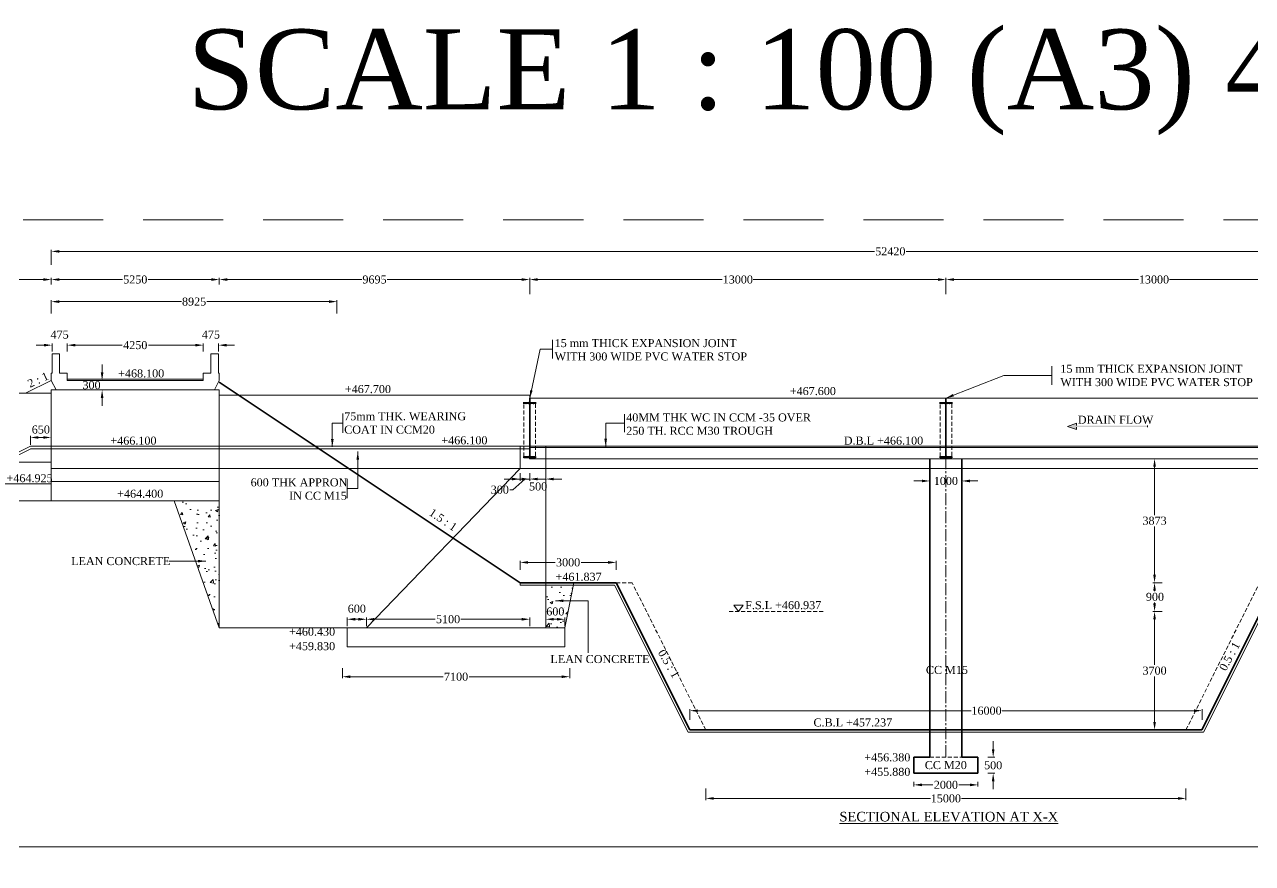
# Model space of a CAD drawing. Header units: metres. Extents: x -2039 to 105989, y -7158 to 44744.
# Drawn here: x 17188 to 55542, y 18524 to 44744 of the extents above; entities that cross this region are included whole.
import ezdxf

# ---------------------------------------------------------------- set-up
doc = ezdxf.new("R2010")
doc.units = ezdxf.units.M
doc.header["$LTSCALE"] = 10000
doc.header["$MEASUREMENT"] = 0
doc.header["$PDMODE"] = 34
for name, pattern in [('ACAD_ISO03W100', [30, 12, -18]), ('CENTER2', [1.125, 0.75, -0.125, 0.125, -0.125]), ('DASHED2', [0.375, 0.25, -0.125])]:
    doc.linetypes.add(name, pattern=pattern)
doc.layers.get('0').update_dxf_attribs({"lineweight": 15})
for name, color, linetype, lineweight in [('5', 7, 'DASHED2', 15), ('CON HATCH', 8, 'Continuous', 13), ('DIM', 255, 'Continuous', 18), ('LINE THICK', 7, 'Continuous', 35), ('ref', 7, 'DASHED2', 15), ('SLOPE', 8, 'Continuous', 5), ('THICK LINE', 255, 'Continuous', 35)]:
    doc.layers.add(name, color=color, linetype=linetype, lineweight=lineweight)
doc.styles.add('dim', font='times.ttf')
doc.styles.add('Rs', font='romans.shx')
doc.styles.get("Standard").update_dxf_attribs({"font": 'times.ttf', "height": 250})
doc.styles.add('TIMES', font='times.ttf', dxfattribs={"height": 250})
doc.dimstyles.new('RS-1', dxfattribs={"dimtxt": 2, "dimasz": 2, "dimexe": 1, "dimexo": 1, "dimgap": 1, "dimtad": 1, "dimdec": 0, "dimzin": 0, "dimdsep": 46, "dimtxsty": 'Rs', "dimcen": 0.5, "dimclrd": 256, "dimclre": 256, "dimclrt": 7, "dimadec": 0, "dimazin": 0, "dimtfac": 1, "dimtdec": 0, "dimtofl": 0, "dimtmove": 2, "dimatfit": 3, "dimfxl": 1, "dimtolj": 1, "dimtzin": 0, "dimlwd": 9, "dimlwe": 9, "dimarcsym": 0})
doc.dimstyles.new('SCALE', dxfattribs={"dimtxt": 250, "dimasz": 250, "dimexe": 50, "dimexo": 50, "dimgap": 50, "dimtad": 0, "dimtih": 1, "dimtoh": 1, "dimdec": 0, "dimzin": 0, "dimdsep": 46, "dimtxsty": 'dim', "dimcen": 0.09, "dimaunit": 1, "dimadec": 5, "dimazin": 0, "dimtfac": 1, "dimtdec": 0, "dimtofl": 0, "dimtmove": 0, "dimatfit": 3, "dimfxl": 1, "dimtolj": 1, "dimtzin": 0, "dimlwd": 13, "dimlwe": 9, "dimarcsym": 0})

# ---------------------------------------------------------------- blocks, each defined once
blk = doc.blocks.new('*D44')
at = {"color": 0, "lineweight": 9, "transparency": 16777216}
for p, q in [((44967, 21080), (44967, 20930)), ((46967, 21080), (46967, 20930))]:
    blk.add_line(p, q, dxfattribs=at)
at = {"color": 0, "lineweight": 13, "transparency": 16777216}
for p, q in [((45217, 20980), (45558, 20980)), ((46717, 20980), (46375, 20980))]:
    blk.add_line(p, q, dxfattribs=at)
at = {"color": 0, "transparency": 16777216}
for points in [[(45217, 21022), (45217, 20938), (44967, 20980)], [(46717, 21022), (46717, 20938), (46967, 20980)]]:
    blk.add_solid(points, dxfattribs=at)
at = {"layer": 'Defpoints', "color": 0, "transparency": 16777216}
for p in [(44967, 21130), (46967, 21130), (46967, 20980)]:
    blk.add_point(p, dxfattribs=at)
at = {"color": 0, "transparency": 16777216, "insert": (45967, 20980), "char_height": 250, "attachment_point": 5, "style": 'dim'}
blk.add_mtext('\\A1;2000', dxfattribs=at)
blk = doc.blocks.new('*D45')
at = {"color": 0, "lineweight": 13, "transparency": 16777216}
for p, q in [((45217, 30478), (44967, 30478)), ((46717, 30478), (46967, 30478))]:
    blk.add_line(p, q, dxfattribs=at)
at = {"color": 0, "lineweight": 9, "transparency": 16777216}
for p, q in [((45467, 30340), (45467, 30528)), ((46467, 30340), (46467, 30528))]:
    blk.add_line(p, q, dxfattribs=at)
at = {"color": 0, "transparency": 16777216}
for points in [[(45217, 30520), (45217, 30437), (45467, 30478)], [(46717, 30520), (46717, 30437), (46467, 30478)]]:
    blk.add_solid(points, dxfattribs=at)
at = {"layer": 'Defpoints', "color": 0, "transparency": 16777216}
for p in [(46467, 30478), (45467, 30290), (46467, 30290)]:
    blk.add_point(p, dxfattribs=at)
at = {"color": 0, "transparency": 16777216, "insert": (45967, 30478), "char_height": 250, "attachment_point": 5, "style": 'dim'}
blk.add_mtext('\\A1;1000', dxfattribs=at)
blk = doc.blocks.new('*D46')
at = {"color": 0, "lineweight": 13, "transparency": 16777216}
for p, q in [((47444, 22093), (47444, 22343)), ((47444, 21093), (47444, 20843))]:
    blk.add_line(p, q, dxfattribs=at)
at = {"color": 0, "lineweight": 9, "transparency": 16777216}
for p, q in [((47280, 21843), (47494, 21843)), ((47280, 21343), (47494, 21343))]:
    blk.add_line(p, q, dxfattribs=at)
at = {"color": 0, "transparency": 16777216}
for points in [[(47403, 22093), (47486, 22093), (47444, 21843)], [(47403, 21093), (47486, 21093), (47444, 21343)]]:
    blk.add_solid(points, dxfattribs=at)
at = {"layer": 'Defpoints', "color": 0, "transparency": 16777216}
for p in [(47230, 21843), (47230, 21343), (47444, 21343)]:
    blk.add_point(p, dxfattribs=at)
at = {"color": 0, "transparency": 16777216, "insert": (47444, 21593), "char_height": 250, "attachment_point": 5, "style": 'dim'}
blk.add_mtext('\\A1;500', dxfattribs=at)
blk = doc.blocks.new('*D47')
at = {"color": 0, "lineweight": 9, "transparency": 16777216}
for p, q in [((37967, 23016), (37967, 23349)), ((53967, 23016), (53967, 23349))]:
    blk.add_line(p, q, dxfattribs=at)
at = {"color": 0, "lineweight": 13, "transparency": 16777216}
for p, q in [((38217, 23299), (46754, 23299)), ((53717, 23299), (47721, 23299))]:
    blk.add_line(p, q, dxfattribs=at)
at = {"color": 0, "transparency": 16777216}
for points in [[(38217, 23341), (38217, 23257), (37967, 23299)], [(53717, 23341), (53717, 23257), (53967, 23299)]]:
    blk.add_solid(points, dxfattribs=at)
at = {"layer": 'Defpoints', "color": 0, "transparency": 16777216}
for p in [(53967, 23299), (37967, 22966), (53967, 22966)]:
    blk.add_point(p, dxfattribs=at)
at = {"color": 0, "transparency": 16777216, "insert": (47237, 23299), "char_height": 250, "attachment_point": 5, "style": 'dim'}
blk.add_mtext('\\A1;16000', dxfattribs=at)
blk = doc.blocks.new('*D48')
at = {"color": 0, "lineweight": 9, "transparency": 16777216}
for p, q in [((52727, 26400), (52435, 26400)), ((52727, 22700), (52435, 22700))]:
    blk.add_line(p, q, dxfattribs=at)
at = {"color": 0, "lineweight": 13, "transparency": 16777216}
for p, q in [((52485, 26150), (52485, 24727)), ((52485, 22950), (52485, 24372))]:
    blk.add_line(p, q, dxfattribs=at)
at = {"color": 0, "transparency": 16777216}
for points in [[(52444, 26150), (52527, 26150), (52485, 26400)], [(52444, 22950), (52527, 22950), (52485, 22700)]]:
    blk.add_solid(points, dxfattribs=at)
at = {"layer": 'Defpoints', "color": 0, "transparency": 16777216}
for p in [(52485, 26400), (52777, 26400), (52777, 22700)]:
    blk.add_point(p, dxfattribs=at)
at = {"color": 0, "transparency": 16777216, "insert": (52485, 24550), "char_height": 250, "attachment_point": 5, "style": 'dim'}
blk.add_mtext('\\A1;3700', dxfattribs=at)
blk = doc.blocks.new('*D49')
at = {"color": 0, "lineweight": 9, "transparency": 16777216}
for p, q in [((52727, 27300), (52435, 27300)), ((52727, 26400), (52435, 26400))]:
    blk.add_line(p, q, dxfattribs=at)
at = {"color": 0, "lineweight": 13, "transparency": 16777216}
for p, q in [((52485, 27050), (52485, 27034)), ((52485, 26650), (52485, 26679))]:
    blk.add_line(p, q, dxfattribs=at)
at = {"color": 0, "transparency": 16777216}
for points in [[(52444, 27050), (52527, 27050), (52485, 27300)], [(52444, 26650), (52527, 26650), (52485, 26400)]]:
    blk.add_solid(points, dxfattribs=at)
at = {"layer": 'Defpoints', "color": 0, "transparency": 16777216}
for p in [(52485, 27300), (52777, 27300), (52777, 26400)]:
    blk.add_point(p, dxfattribs=at)
at = {"color": 0, "transparency": 16777216, "insert": (52497, 26856), "char_height": 250, "attachment_point": 5, "style": 'dim'}
blk.add_mtext('\\A1;900', dxfattribs=at)
blk = doc.blocks.new('*D50')
at = {"color": 0, "lineweight": 9, "transparency": 16777216}
for p, q in [((32667, 27697), (32667, 27983)), ((35667, 27697), (35667, 27983))]:
    blk.add_line(p, q, dxfattribs=at)
at = {"color": 0, "lineweight": 13, "transparency": 16777216}
for p, q in [((32917, 27933), (33762, 27933)), ((35417, 27933), (34572, 27933))]:
    blk.add_line(p, q, dxfattribs=at)
at = {"color": 0, "transparency": 16777216}
for points in [[(32917, 27975), (32917, 27892), (32667, 27933)], [(35417, 27975), (35417, 27892), (35667, 27933)]]:
    blk.add_solid(points, dxfattribs=at)
at = {"layer": 'Defpoints', "color": 0, "transparency": 16777216}
for p in [(32667, 27647), (35667, 27933), (35667, 27647)]:
    blk.add_point(p, dxfattribs=at)
at = {"color": 0, "transparency": 16777216, "insert": (34167, 27933), "char_height": 250, "attachment_point": 5, "style": 'dim'}
blk.add_mtext('\\A1;3000', dxfattribs=at)
blk = doc.blocks.new('*D52')
at = {"color": 0, "lineweight": 9, "transparency": 16777216}
for p, q in [((52727, 31173), (52435, 31173)), ((52727, 27300), (52435, 27300))]:
    blk.add_line(p, q, dxfattribs=at)
at = {"color": 0, "lineweight": 13, "transparency": 16777216}
for p, q in [((52485, 30923), (52485, 29414)), ((52485, 27550), (52485, 29059))]:
    blk.add_line(p, q, dxfattribs=at)
at = {"color": 0, "transparency": 16777216}
for points in [[(52444, 30923), (52527, 30923), (52485, 31173)], [(52444, 27550), (52527, 27550), (52485, 27300)]]:
    blk.add_solid(points, dxfattribs=at)
at = {"layer": 'Defpoints', "color": 0, "transparency": 16777216}
for p in [(52485, 31173), (52777, 31173), (52777, 27300)]:
    blk.add_point(p, dxfattribs=at)
at = {"color": 0, "transparency": 16777216, "insert": (52485, 29236), "char_height": 250, "attachment_point": 5, "style": 'dim'}
blk.add_mtext('\\A1;3873', dxfattribs=at)
blk = doc.blocks.new('PVC WATER STOP')
at = {"layer": 'CON HATCH', "ltscale": 10000}
h = blk.add_hatch(dxfattribs=at)
h.set_pattern_fill('ANSI31', color=256, scale=10, style=0)
h.set_pattern_definition([(45, (-56678.805, -80567.5), (-0.883883476, 0.883883476), [])])
h.paths.add_polyline_path([(25, -6), (107, -6, 0.606977), (130, -6), (181, -6), (181, 6), (130, 6, 0.606977), (107, 6), (25, 6, 0.790569), (-25, 6), (-107, 6, 0.606977), (-130, 6), (-181, 6), (-181, -6), (-130, -6, 0.606977), (-107, -6), (-25, -6, 0.790569)])
h.paths.add_polyline_path([(-11, 0, -1), (11, 0, -1)], flags=16)
at = {"layer": 'THICK LINE', "ltscale": 10000}
for p, q in [((-181, -25), (-181, 25)), ((-181, 6), (-130, 6)), ((-107, 6), (-25, 6)), ((25, 6), (107, 6)), ((130, 6), (181, 6)), ((181, -25), (181, 25)), ((-181, -6), (-130, -6)), ((-107, -6), (-25, -6)), ((25, -6), (107, -6)), ((130, -6), (181, -6))]:
    blk.add_line(p, q, dxfattribs=at)
blk.add_circle((0, 0), 11, dxfattribs=at)
for centre, radius, start, end in [((-118, 0), 13, 27.4864, 152.5136), ((0, 0), 26, 13.3424, 166.6576), ((118, 0), 13, 27.4864, 152.5136), ((-118, 0), 13, 207.4864, 332.5136), ((0, 0), 26, 193.3424, 346.6576), ((118, 0), 13, 207.4864, 332.5136)]:
    blk.add_arc(centre, radius, start, end, dxfattribs=at)
blk = doc.blocks.new('*D53')
at = {"color": 0, "lineweight": 9, "transparency": 16777216}
for p, q in [((45967, 36313), (45967, 36824)), ((58967, 36313), (58967, 36824))]:
    blk.add_line(p, q, dxfattribs=at)
at = {"color": 0, "lineweight": 13, "transparency": 16777216}
for p, q in [((46217, 36774), (51984, 36774)), ((58717, 36774), (52950, 36774))]:
    blk.add_line(p, q, dxfattribs=at)
at = {"color": 0, "transparency": 16777216}
for points in [[(46217, 36815), (46217, 36732), (45967, 36774)], [(58717, 36815), (58717, 36732), (58967, 36774)]]:
    blk.add_solid(points, dxfattribs=at)
at = {"layer": 'Defpoints', "color": 0, "transparency": 16777216}
for p in [(58967, 36774), (45967, 36263), (58967, 36263)]:
    blk.add_point(p, dxfattribs=at)
at = {"color": 0, "transparency": 16777216, "insert": (52467, 36774), "char_height": 250, "attachment_point": 5, "style": 'dim'}
blk.add_mtext('\\A1;13000', dxfattribs=at)
blk = doc.blocks.new('*D54')
at = {"color": 0, "lineweight": 9, "transparency": 16777216}
for p, q in [((32967, 36313), (32967, 36824)), ((45967, 36313), (45967, 36824))]:
    blk.add_line(p, q, dxfattribs=at)
at = {"color": 0, "lineweight": 13, "transparency": 16777216}
for p, q in [((33217, 36774), (38984, 36774)), ((45717, 36774), (39950, 36774))]:
    blk.add_line(p, q, dxfattribs=at)
at = {"color": 0, "transparency": 16777216}
for points in [[(33217, 36815), (33217, 36732), (32967, 36774)], [(45717, 36815), (45717, 36732), (45967, 36774)]]:
    blk.add_solid(points, dxfattribs=at)
at = {"layer": 'Defpoints', "color": 0, "transparency": 16777216}
for p in [(45967, 36774), (32967, 36263), (45967, 36263)]:
    blk.add_point(p, dxfattribs=at)
at = {"color": 0, "transparency": 16777216, "insert": (39467, 36774), "char_height": 250, "attachment_point": 5, "style": 'dim'}
blk.add_mtext('\\A1;13000', dxfattribs=at)
blk = doc.blocks.new('*D75')
at = {"color": 0, "lineweight": 9, "transparency": 16777216}
for p, q in [((33467, 25943), (33467, 26207)), ((34067, 25943), (34067, 26207))]:
    blk.add_line(p, q, dxfattribs=at)
at = {"color": 0, "lineweight": 13, "transparency": 16777216}
blk.add_line((33817, 26157), (33717, 26157), dxfattribs=at)
at = {"color": 0, "transparency": 16777216}
for points in [[(33717, 26198), (33717, 26115), (33467, 26157)], [(33817, 26198), (33817, 26115), (34067, 26157)]]:
    blk.add_solid(points, dxfattribs=at)
at = {"layer": 'Defpoints', "color": 0, "transparency": 16777216}
for p in [(33467, 26157), (33467, 25893), (34067, 25893)]:
    blk.add_point(p, dxfattribs=at)
at = {"color": 0, "transparency": 16777216, "insert": (33768, 26399), "char_height": 250, "attachment_point": 5, "style": 'dim'}
blk.add_mtext('\\A1;600', dxfattribs=at)
blk = doc.blocks.new('*D76')
at = {"color": 0, "lineweight": 9, "transparency": 16777216}
for p, q in [((27267, 25943), (27267, 26207)), ((27867, 25943), (27867, 26207))]:
    blk.add_line(p, q, dxfattribs=at)
at = {"color": 0, "lineweight": 13, "transparency": 16777216}
blk.add_line((27617, 26157), (27517, 26157), dxfattribs=at)
at = {"color": 0, "transparency": 16777216}
for points in [[(27517, 26198), (27517, 26115), (27267, 26157)], [(27617, 26198), (27617, 26115), (27867, 26157)]]:
    blk.add_solid(points, dxfattribs=at)
at = {"layer": 'Defpoints', "color": 0, "transparency": 16777216}
for p in [(27267, 26157), (27267, 25893), (27867, 25893)]:
    blk.add_point(p, dxfattribs=at)
at = {"color": 0, "transparency": 16777216, "insert": (27567, 26486), "char_height": 250, "attachment_point": 5, "style": 'dim'}
blk.add_mtext('\\A1;600', dxfattribs=at)
blk = doc.blocks.new('*D77')
at = {"color": 0, "lineweight": 9, "transparency": 16777216}
for p, q in [((27867, 25943), (27867, 26207)), ((32967, 25943), (32967, 26207))]:
    blk.add_line(p, q, dxfattribs=at)
at = {"color": 0, "lineweight": 13, "transparency": 16777216}
for p, q in [((28117, 26157), (30013, 26157)), ((32717, 26157), (30821, 26157))]:
    blk.add_line(p, q, dxfattribs=at)
at = {"color": 0, "transparency": 16777216}
for points in [[(28117, 26198), (28117, 26115), (27867, 26157)], [(32717, 26198), (32717, 26115), (32967, 26157)]]:
    blk.add_solid(points, dxfattribs=at)
at = {"layer": 'Defpoints', "color": 0, "transparency": 16777216}
for p in [(27867, 26157), (27867, 25893), (32967, 25893)]:
    blk.add_point(p, dxfattribs=at)
at = {"color": 0, "transparency": 16777216, "insert": (30417, 26157), "char_height": 250, "attachment_point": 5, "style": 'dim'}
blk.add_mtext('\\A1;5100', dxfattribs=at)
blk = doc.blocks.new('*D80')
at = {"color": 0, "lineweight": 9, "transparency": 16777216}
for p, q in [((32967, 30718), (32967, 30488)), ((33467, 30718), (33467, 30488))]:
    blk.add_line(p, q, dxfattribs=at)
at = {"color": 0, "lineweight": 13, "transparency": 16777216}
for p, q in [((32717, 30538), (32467, 30538)), ((33717, 30538), (33967, 30538))]:
    blk.add_line(p, q, dxfattribs=at)
at = {"color": 0, "transparency": 16777216}
for points in [[(32717, 30580), (32717, 30497), (32967, 30538)], [(33717, 30580), (33717, 30497), (33467, 30538)]]:
    blk.add_solid(points, dxfattribs=at)
at = {"layer": 'Defpoints', "color": 0, "transparency": 16777216}
for p in [(32967, 30768), (33467, 30768), (32967, 30538)]:
    blk.add_point(p, dxfattribs=at)
at = {"color": 0, "transparency": 16777216, "insert": (33230, 30305), "char_height": 250, "attachment_point": 5, "style": 'dim'}
blk.add_mtext('\\A1;500', dxfattribs=at)
blk = doc.blocks.new('*D78')
at = {"color": 0, "lineweight": 9, "transparency": 16777216}
for p, q in [((32667, 30718), (32667, 30488)), ((32967, 30718), (32967, 30488))]:
    blk.add_line(p, q, dxfattribs=at)
at = {"color": 0, "lineweight": 13, "transparency": 16777216}
for p, q in [((32417, 30538), (32167, 30538)), ((32817, 30538), (32445, 30206)), ((32967, 30538), (32667, 30538)), ((33217, 30538), (33467, 30538)), ((32445, 30206), (32345, 30206))]:
    blk.add_line(p, q, dxfattribs=at)
at = {"color": 0, "transparency": 16777216}
for points in [[(32417, 30580), (32417, 30497), (32667, 30538)], [(33217, 30580), (33217, 30497), (32967, 30538)]]:
    blk.add_solid(points, dxfattribs=at)
at = {"layer": 'Defpoints', "color": 0, "transparency": 16777216}
for p in [(32667, 30768), (32967, 30768), (32667, 30538)]:
    blk.add_point(p, dxfattribs=at)
at = {"color": 0, "transparency": 16777216, "insert": (32033, 30206), "char_height": 250, "attachment_point": 5, "style": 'dim'}
blk.add_mtext('\\A1;300', dxfattribs=at)
blk = doc.blocks.new('*D79')
at = {"color": 0, "lineweight": 9, "transparency": 16777216}
for p, q in [((27117, 24623), (27117, 24311)), ((34217, 24623), (34217, 24311))]:
    blk.add_line(p, q, dxfattribs=at)
at = {"color": 0, "lineweight": 13, "transparency": 16777216}
for p, q in [((27367, 24361), (30261, 24361)), ((33967, 24361), (31073, 24361))]:
    blk.add_line(p, q, dxfattribs=at)
at = {"color": 0, "transparency": 16777216}
for points in [[(27367, 24402), (27367, 24319), (27117, 24361)], [(33967, 24402), (33967, 24319), (34217, 24361)]]:
    blk.add_solid(points, dxfattribs=at)
at = {"layer": 'Defpoints', "color": 0, "transparency": 16777216}
for p in [(27117, 24673), (34217, 24673), (27117, 24361)]:
    blk.add_point(p, dxfattribs=at)
at = {"color": 0, "transparency": 16777216, "insert": (30667, 24361), "char_height": 250, "attachment_point": 5, "style": 'dim'}
blk.add_mtext('\\A1;7100', dxfattribs=at)
blk = doc.blocks.new('*D81')
at = {"color": 0, "lineweight": 9, "transparency": 16777216}
for p, q in [((23272, 36618), (23272, 36824)), ((32967, 36618), (32967, 36824))]:
    blk.add_line(p, q, dxfattribs=at)
at = {"color": 0, "lineweight": 13, "transparency": 16777216}
for p, q in [((23522, 36774), (27720, 36774)), ((32717, 36774), (28519, 36774))]:
    blk.add_line(p, q, dxfattribs=at)
at = {"color": 0, "transparency": 16777216}
for points in [[(23522, 36815), (23522, 36732), (23272, 36774)], [(32717, 36815), (32717, 36732), (32967, 36774)]]:
    blk.add_solid(points, dxfattribs=at)
at = {"layer": 'Defpoints', "color": 0, "transparency": 16777216}
for p in [(23272, 36774), (23272, 36568), (32967, 36568)]:
    blk.add_point(p, dxfattribs=at)
at = {"color": 0, "transparency": 16777216, "insert": (28119, 36774), "char_height": 250, "attachment_point": 5, "style": 'dim'}
blk.add_mtext('\\A1;9695', dxfattribs=at)
blk = doc.blocks.new('*D82')
at = {"color": 0, "lineweight": 9, "transparency": 16777216}
for p, q in [((18022, 36618), (18022, 36824)), ((23272, 36618), (23272, 36824))]:
    blk.add_line(p, q, dxfattribs=at)
at = {"color": 0, "lineweight": 13, "transparency": 16777216}
for p, q in [((18272, 36774), (20243, 36774)), ((23022, 36774), (21051, 36774))]:
    blk.add_line(p, q, dxfattribs=at)
at = {"color": 0, "transparency": 16777216}
for points in [[(18272, 36815), (18272, 36732), (18022, 36774)], [(23022, 36815), (23022, 36732), (23272, 36774)]]:
    blk.add_solid(points, dxfattribs=at)
at = {"layer": 'Defpoints', "color": 0, "transparency": 16777216}
for p in [(18022, 36774), (18022, 36568), (23272, 36568)]:
    blk.add_point(p, dxfattribs=at)
at = {"color": 0, "transparency": 16777216, "insert": (20647, 36774), "char_height": 250, "attachment_point": 5, "style": 'dim'}
blk.add_mtext('\\A1;5250', dxfattribs=at)
blk = doc.blocks.new('*D83')
at = {"color": 0, "lineweight": 9, "transparency": 16777216}
for p, q in [((17372, 31613), (17372, 31888)), ((18022, 31613), (18022, 31888))]:
    blk.add_line(p, q, dxfattribs=at)
at = {"color": 0, "lineweight": 13, "transparency": 16777216}
blk.add_line((17772, 31838), (17622, 31838), dxfattribs=at)
at = {"color": 0, "transparency": 16777216}
for points in [[(17622, 31880), (17622, 31796), (17372, 31838)], [(17772, 31880), (17772, 31796), (18022, 31838)]]:
    blk.add_solid(points, dxfattribs=at)
at = {"layer": 'Defpoints', "color": 0, "transparency": 16777216}
for p in [(17372, 31838), (17372, 31563), (18022, 31563)]:
    blk.add_point(p, dxfattribs=at)
at = {"color": 0, "transparency": 16777216, "insert": (17697, 32085), "char_height": 250, "attachment_point": 5, "style": 'dim'}
blk.add_mtext('\\A1;650', dxfattribs=at)
blk = doc.blocks.new('*D85')
at = {"color": 0, "lineweight": 9, "transparency": 16777216}
for p, q in [((10922, 36618), (10922, 36824)), ((18022, 36618), (18022, 36824))]:
    blk.add_line(p, q, dxfattribs=at)
at = {"color": 0, "lineweight": 13, "transparency": 16777216}
for p, q in [((11172, 36774), (14066, 36774)), ((17772, 36774), (14878, 36774))]:
    blk.add_line(p, q, dxfattribs=at)
at = {"color": 0, "transparency": 16777216}
for points in [[(11172, 36815), (11172, 36732), (10922, 36774)], [(17772, 36815), (17772, 36732), (18022, 36774)]]:
    blk.add_solid(points, dxfattribs=at)
at = {"layer": 'Defpoints', "color": 0, "transparency": 16777216}
for p in [(10922, 36774), (10922, 36568), (18022, 36568)]:
    blk.add_point(p, dxfattribs=at)
at = {"color": 0, "transparency": 16777216, "insert": (14472, 36774), "char_height": 250, "attachment_point": 5, "style": 'dim'}
blk.add_mtext('\\A1;7100', dxfattribs=at)
blk = doc.blocks.new('*D88')
at = {"color": 0, "lineweight": 13, "transparency": 16777216}
for p, q in [((19611, 33873), (19611, 34123)), ((19611, 33073), (19611, 32823))]:
    blk.add_line(p, q, dxfattribs=at)
at = {"color": 0, "lineweight": 9, "transparency": 16777216}
for p, q in [((19902, 33623), (19561, 33623)), ((19902, 33323), (19561, 33323))]:
    blk.add_line(p, q, dxfattribs=at)
at = {"color": 0, "transparency": 16777216}
for points in [[(19569, 33873), (19652, 33873), (19611, 33623)], [(19569, 33073), (19652, 33073), (19611, 33323)]]:
    blk.add_solid(points, dxfattribs=at)
at = {"layer": 'Defpoints', "color": 0, "transparency": 16777216}
for p in [(19611, 33623), (19952, 33623), (19952, 33323)]:
    blk.add_point(p, dxfattribs=at)
at = {"color": 0, "transparency": 16777216, "insert": (19281, 33473), "char_height": 250, "attachment_point": 5, "style": 'dim'}
blk.add_mtext('\\A1;300', dxfattribs=at)
blk = doc.blocks.new('*D89')
at = {"color": 0, "lineweight": 13, "transparency": 16777216}
for p, q in [((22522, 34723), (22272, 34723)), ((23497, 34723), (23747, 34723))]:
    blk.add_line(p, q, dxfattribs=at)
at = {"color": 0, "lineweight": 9, "transparency": 16777216}
for p, q in [((22772, 34527), (22772, 34773)), ((23247, 34527), (23247, 34773))]:
    blk.add_line(p, q, dxfattribs=at)
at = {"color": 0, "transparency": 16777216}
for points in [[(22522, 34764), (22522, 34681), (22772, 34723)], [(23497, 34764), (23497, 34681), (23247, 34723)]]:
    blk.add_solid(points, dxfattribs=at)
at = {"layer": 'Defpoints', "color": 0, "transparency": 16777216}
for p in [(23247, 34723), (22772, 34477), (23247, 34477)]:
    blk.add_point(p, dxfattribs=at)
at = {"color": 0, "transparency": 16777216, "insert": (23009, 35053), "char_height": 250, "attachment_point": 5, "style": 'dim'}
blk.add_mtext('\\A1;475', dxfattribs=at)
blk = doc.blocks.new('*D90')
at = {"color": 0, "lineweight": 13, "transparency": 16777216}
for p, q in [((17797, 34723), (17547, 34723)), ((18772, 34723), (19022, 34723))]:
    blk.add_line(p, q, dxfattribs=at)
at = {"color": 0, "lineweight": 9, "transparency": 16777216}
for p, q in [((18047, 34527), (18047, 34773)), ((18522, 34527), (18522, 34773))]:
    blk.add_line(p, q, dxfattribs=at)
at = {"color": 0, "transparency": 16777216}
for points in [[(17797, 34764), (17797, 34681), (18047, 34723)], [(18772, 34764), (18772, 34681), (18522, 34723)]]:
    blk.add_solid(points, dxfattribs=at)
at = {"layer": 'Defpoints', "color": 0, "transparency": 16777216}
for p in [(18522, 34723), (18047, 34477), (18522, 34477)]:
    blk.add_point(p, dxfattribs=at)
at = {"color": 0, "transparency": 16777216, "insert": (18284, 35053), "char_height": 250, "attachment_point": 5, "style": 'dim'}
blk.add_mtext('\\A1;475', dxfattribs=at)
blk = doc.blocks.new('*D94')
at = {"color": 0, "lineweight": 9, "transparency": 16777216}
for p, q in [((18522, 34527), (18522, 34773)), ((22772, 34527), (22772, 34773))]:
    blk.add_line(p, q, dxfattribs=at)
at = {"color": 0, "lineweight": 13, "transparency": 16777216}
for p, q in [((18772, 34723), (20237, 34723)), ((22522, 34723), (21056, 34723))]:
    blk.add_line(p, q, dxfattribs=at)
at = {"color": 0, "transparency": 16777216}
for points in [[(18772, 34764), (18772, 34681), (18522, 34723)], [(22522, 34764), (22522, 34681), (22772, 34723)]]:
    blk.add_solid(points, dxfattribs=at)
at = {"layer": 'Defpoints', "color": 0, "transparency": 16777216}
for p in [(22772, 34723), (18522, 34477), (22772, 34477)]:
    blk.add_point(p, dxfattribs=at)
at = {"color": 0, "transparency": 16777216, "insert": (20647, 34723), "char_height": 250, "attachment_point": 5, "style": 'dim'}
blk.add_mtext('\\A1;4250', dxfattribs=at)
blk = doc.blocks.new('*D98')
at = {"color": 0, "lineweight": 9, "transparency": 16777216}
for p, q in [((18022, 37234), (18022, 37704)), ((70442, 37234), (70442, 37704))]:
    blk.add_line(p, q, dxfattribs=at)
at = {"color": 0, "lineweight": 13, "transparency": 16777216}
for p, q in [((18272, 37654), (43736, 37654)), ((70192, 37654), (44728, 37654))]:
    blk.add_line(p, q, dxfattribs=at)
at = {"color": 0, "transparency": 16777216}
for points in [[(18272, 37696), (18272, 37613), (18022, 37654)], [(70192, 37696), (70192, 37613), (70442, 37654)]]:
    blk.add_solid(points, dxfattribs=at)
at = {"layer": 'Defpoints', "color": 0, "transparency": 16777216}
for p in [(70442, 37654), (18022, 37184), (70442, 37184)]:
    blk.add_point(p, dxfattribs=at)
at = {"color": 0, "transparency": 16777216, "insert": (44232, 37654), "char_height": 250, "attachment_point": 5, "style": 'dim'}
blk.add_mtext('\\A1;52420', dxfattribs=at)
blk = doc.blocks.new('*D99')
at = {"color": 0, "lineweight": 9, "transparency": 16777216}
for p, q in [((18022, 35714), (18022, 36134)), ((26947, 35714), (26947, 36134))]:
    blk.add_line(p, q, dxfattribs=at)
at = {"color": 0, "lineweight": 13, "transparency": 16777216}
for p, q in [((18272, 36084), (22089, 36084)), ((26697, 36084), (22880, 36084))]:
    blk.add_line(p, q, dxfattribs=at)
at = {"color": 0, "transparency": 16777216}
for points in [[(18272, 36126), (18272, 36042), (18022, 36084)], [(26697, 36126), (26697, 36042), (26947, 36084)]]:
    blk.add_solid(points, dxfattribs=at)
at = {"layer": 'Defpoints', "color": 0, "transparency": 16777216}
for p in [(26947, 36084), (18022, 35664), (26947, 35664)]:
    blk.add_point(p, dxfattribs=at)
at = {"color": 0, "transparency": 16777216, "insert": (22484, 36084), "char_height": 250, "attachment_point": 5, "style": 'dim'}
blk.add_mtext('\\A1;8925', dxfattribs=at)
blk = doc.blocks.new('*D110')
at = {"color": 0, "lineweight": 9, "transparency": 16777216}
for p, q in [((38467, 20868), (38467, 20507)), ((53467, 20868), (53467, 20507))]:
    blk.add_line(p, q, dxfattribs=at)
at = {"color": 0, "lineweight": 13, "transparency": 16777216}
for p, q in [((38717, 20557), (45484, 20557)), ((53217, 20557), (46450, 20557))]:
    blk.add_line(p, q, dxfattribs=at)
at = {"color": 0, "transparency": 16777216}
for points in [[(38717, 20598), (38717, 20515), (38467, 20557)], [(53217, 20598), (53217, 20515), (53467, 20557)]]:
    blk.add_solid(points, dxfattribs=at)
at = {"layer": 'Defpoints', "color": 0, "transparency": 16777216}
for p in [(38467, 20918), (53467, 20918), (53467, 20557)]:
    blk.add_point(p, dxfattribs=at)
at = {"color": 0, "transparency": 16777216, "insert": (45967, 20557), "char_height": 250, "attachment_point": 5, "style": 'dim'}
blk.add_mtext('\\A1;15000', dxfattribs=at)

msp = doc.modelspace()

# ---------------------------------------------------------------- hatches: boundary and pattern name
at = {"layer": 'CON HATCH', "ltscale": 10000}
h = msp.add_hatch(dxfattribs=at)
h.set_pattern_fill('AR-CONC', color=256, scale=100, style=0)
h.set_pattern_definition([(50, (18779.95, 29727.26), (717.26, -62.75), [75, -825]), (355, (18779.95, 29727.26), (-138.75, 752.19), [60, -660]), (100.451, (18839.7, 29722), (578.51, 689.44), [63.74, -701.14]), (46.184, (18779.95, 29927.3), (1067.24, -165.52), [112.5, -1237.5]), (96.636, (18868.9, 29913.5), (934.66, 974.12), [95.61, -1051.71]), (351.184, (18780, 29927.3), (934.66, 974.12), [90, -990]), (21, (18879.95, 29877.26), (596.91, -402.62), [75, -825]), (326, (18879.95, 29877.26), (243.32, 725.15), [60, -660]), (71.451, (18929.7, 29843.7), (840.22, 322.53), [63.74, -701.14]), (37.5, (18779.95, 29727.26), (12.16, 332.894), [0, -652, 0, -670, 0, -662.5]), (7.5, (18779.95, 29727.26), (263.07, 394.412), [0, -382, 0, -637, 0, -252.5]), (327.5, (18556.95, 29727.26), (533.822, -22.555), [0, -250, 0, -780, 0, -1035]), (317.5, (18456.95, 29727.26), (583.186, 100.105), [0, -325, 0, -518, 0, -735])])
h.paths.add_polyline_path([(22322, 33792.3), (22011.1, 33792.3), (22011.1, 33585.1)])
h = msp.add_hatch(dxfattribs=at)
h.set_pattern_fill('AR-CONC', color=256, scale=120, style=0)
h.set_pattern_definition([(50, (21863, 25892.7), (860.71, -75.3), [90, -990]), (355, (21863, 25892.7), (-166.5, 902.63), [72, -792]), (100.451, (21934.7, 25886.4), (694.21, 827.33), [76.49, -841.37]), (46.184, (21863, 26132.7), (1280.7, -198.62), [135, -1485]), (96.636, (21969.7, 26116.1), (1121.6, 1168.94), [114.73, -1262.06]), (351.184, (21863, 26132.7), (1121.6, 1168.94), [108, -1188]), (21, (21983, 26072.7), (716.29, -483.14), [90, -990]), (326, (21983, 26072.7), (291.98, 870.18), [72, -792]), (71.451, (22042.7, 26032.4), (1008.27, 387.04), [76.49, -841.37]), (37.5, (21863, 25892.68), (14.592, 399.473), [0, -782.4, 0, -804, 0, -795]), (7.5, (21863, 25892.68), (315.683, 473.294), [0, -458.4, 0, -764.4, 0, -303]), (327.5, (21595.4, 25892.68), (640.587, -27.066), [0, -300, 0, -936, 0, -1242]), (317.5, (21475.4, 25892.7), (699.82, 120.126), [0, -390, 0, -621.6, 0, -882])])
h.paths.add_polyline_path([(23271.8, 29862.7), (21863, 29862.7), (23271.8, 25892.7)])
h = msp.add_hatch(dxfattribs=at)
h.set_pattern_fill('AR-CONC', color=256, scale=120, style=0)
h.paths.add_polyline_path([(34330, 27224.7), (33466.8, 27224.7), (33466.8, 25892.7), (34066.8, 25892.7)])
h.paths.add_polyline_path([(33427.7, 26134.2), (34106.4, 26134.2), (34106.4, 26668), (33427.7, 26668)], flags=9)
at = {"layer": 'SLOPE'}
msp.add_hatch(color=256, dxfattribs=at).paths.add_polyline_path([(49770.5, 32186), (50044.9, 32284.1), (50044.9, 32207.6), (52267.1, 32207.6), (52267.1, 32164.5), (50044.9, 32164.5), (50044.9, 32087.8)])

# ---------------------------------------------------------------- linework, layer by layer
at = {"color": 8, "linetype": 'CENTER2', "lineweight": 15, "ltscale": 0.05}
for p, q in [((32966.8, 31172.7), (32966.8, 33062.7)), ((45966.8, 31147.9), (45966.8, 33062.7)), ((45966.8, 21842.7), (45966.8, 31247.9))]:
    msp.add_line(p, q, dxfattribs=at)
for p, q in [((27128.7, 31984.3), (27128.7, 32584.3)), ((52267.1, 32164.5), (52267.1, 32207.6)), ((27270.2, 30542.3), (27270.2, 29942.3))]:
    msp.add_line(p, q)
for points in [[(49770.5, 32186), (50044.9, 32284.1)], [(50044.9, 32284.1), (50044.9, 32207.6)], [(50044.9, 32087.8), (49770.5, 32186)], [(50044.9, 32164.4), (50044.9, 32087.8)]]:
    msp.add_lwpolyline(points)
at = {"layer": '5', "color": 5, "linetype": 'DASHED2', "ltscale": 0.05}
for p, q in [((32785.6, 31247.9), (32785.6, 32890.4)), ((33148, 32887.4), (33148, 31247.9)), ((45785.6, 31247.9), (45785.6, 32890.4)), ((46148, 32887.4), (46148, 31247.9)), ((35666.8, 27299.7), (36166.8, 27299.7)), ((38466.8, 22699.7), (36166.8, 27299.7)), ((53466.8, 22699.7), (55766.8, 27299.7)), ((39200.9, 26399.7), (42183.8, 26399.7)), ((45466.8, 21842.7), (46466.8, 21842.7))]:
    msp.add_line(p, q, dxfattribs=at)
at = {"layer": 'CON HATCH', "color": 3, "ltscale": 10000}
for p, q in [((18046.8, 33847.7), (18046.8, 34447.7)), ((18046.8, 34447.7), (18284.3, 34447.7)), ((18284.3, 33847.7), (18284.3, 34447.7)), ((23009.3, 33847.7), (23009.3, 34447.7)), ((23246.8, 34447.7), (23009.3, 34447.7)), ((23246.8, 33847.7), (23246.8, 34447.7)), ((18021.8, 33847.7), (18021.8, 33622.7)), ((18046.8, 33847.7), (18021.8, 33847.7)), ((18284.3, 33847.7), (18521.8, 33847.7)), ((18521.8, 33847.7), (18521.8, 33622.7)), ((23009.3, 33847.7), (22771.8, 33847.7)), ((22771.8, 33847.7), (22771.8, 33622.7)), ((23246.8, 33847.7), (23271.8, 33847.7)), ((23271.8, 33847.7), (23271.8, 33622.7)), ((17221.8, 33222.7), (18021.8, 33622.7)), ((18021.8, 33622.7), (18176.4, 33322.7)), ((18521.8, 33662.7), (22771.8, 33662.7)), ((18521.8, 33622.7), (22771.8, 33622.7)), ((23271.8, 33622.7), (23117.2, 33322.7)), ((18021.8, 33222.7), (4921.8, 33222.7)), ((18021.8, 33322.7), (23271.8, 33322.7)), ((18021.8, 33322.7), (18021.8, 29862.7)), ((23271.8, 33322.7), (23271.8, 29862.7)), ((23271.8, 33162.7), (32966.8, 33162.7)), ((32956.8, 33062.7), (45956.8, 33062.7)), ((32956.8, 31172.7), (32956.8, 33062.7)), ((32966.8, 33062.7), (32966.8, 33162.7)), ((32976.8, 31172.7), (32976.8, 33062.7)), ((45956.8, 31172.7), (45956.8, 33062.7)), ((45976.8, 31172.7), (45976.8, 33062.7)), ((45976.8, 33062.7), (58976.8, 33062.7)), ((16371.8, 31062.7), (17371.8, 31562.7)), ((16389.5, 30987.7), (17389.5, 31487.7)), ((17371.8, 31562.7), (59266.8, 31562.7)), ((17371.8, 31487.7), (32956.8, 31487.7)), ((32666.8, 30872.7), (32666.8, 31562.7)), ((32956.8, 31522.7), (58976.8, 31522.7)), ((33466.8, 25892.7), (33466.8, 31562.7)), ((45956.8, 31172.7), (32956.8, 31172.7)), ((45976.8, 31172.7), (58976.8, 31172.7)), ((16371.8, 31062.7), (18021.8, 31062.7)), ((18021.8, 30872.7), (59266.8, 30872.7)), ((32666.8, 30872.7), (27866.8, 25892.7)), ((33466.8, 30872.7), (32666.8, 30872.7)), ((45466.8, 30872.7), (46466.8, 30872.7)), ((13371.8, 30387.7), (18021.8, 30387.7)), ((18021.8, 30462.7), (23271.8, 30462.7)), ((10921.8, 29862.7), (23271.8, 29862.7)), ((13371.8, 29862.7), (18021.8, 29862.7)), ((23271.8, 25892.7), (21863, 29862.7)), ((23271.8, 29862.7), (23271.8, 25892.7)), ((34066.8, 25892.7), (34344.8, 27299.7)), ((39346.5, 26596.7), (39636.4, 26596.7)), ((39346.5, 26596.7), (39491.4, 26399.7)), ((39636.4, 26596.7), (39491.4, 26399.7)), ((27266.8, 25892.7), (23271.8, 25892.7)), ((34066.8, 25892.7), (27266.8, 25892.7)), ((27266.8, 25292.7), (27266.8, 25892.7)), ((34066.8, 25892.7), (34066.8, 25292.7)), ((34066.8, 25292.7), (27266.8, 25292.7))]:
    msp.add_line(p, q, dxfattribs=at)
at = {"layer": 'DIM', "color": 7}
for p, q in [((33678.8, 34302.1), (33678.8, 34889.2)), ((49279.7, 33481.6), (49279.7, 34068.7))]:
    msp.add_line(p, q, dxfattribs=at)
at = {"layer": 'DIM'}
msp.add_line((35931.1, 32561.7), (35931.1, 32000.5), dxfattribs=at)
at = {"layer": 'LINE THICK'}
for p, q in [((32666.8, 27299.7), (23271.8, 33563)), ((32666.8, 27299.7), (23271.8, 33563)), ((45466.8, 21842.7), (45466.8, 31172.7)), ((46466.8, 21842.7), (46466.8, 31172.7)), ((32666.8, 27299.7), (35666.8, 27299.7)), ((37966.8, 22699.7), (35666.8, 27299.7)), ((53966.8, 22699.7), (56266.8, 27299.7)), ((37966.8, 22699.7), (53966.8, 22699.7)), ((44966.8, 21842.7), (45466.8, 21842.7)), ((44966.8, 21342.7), (44966.8, 21842.7)), ((46466.8, 21842.7), (46966.8, 21842.7)), ((46966.8, 21342.7), (46966.8, 21842.7)), ((44966.8, 21342.7), (46966.8, 21342.7))]:
    msp.add_line(p, q, dxfattribs=at)
at = {"layer": 'ref'}
msp.add_lwpolyline([(-1606.9, 38641.5), (104990.1, 38641.5), (104990.1, -7158.5), (-1606.9, -7158.5)], close=True, dxfattribs=at)
at = {"layer": 'SLOPE'}
for p, q in [((32666.8, 27299.7), (32666.8, 27224.7)), ((32666.8, 27224.7), (35620.5, 27224.7)), ((37920.5, 22624.7), (35620.5, 27224.7)), ((54013.2, 22624.7), (56313.2, 27224.7)), ((37920.5, 22624.7), (54013.2, 22624.7)), ((86591, 19043.3), (-1606.9, 19043.3))]:
    msp.add_line(p, q, dxfattribs=at)

# ---------------------------------------------------------------- block references
at = {"layer": 'THICK LINE', "ltscale": 10000, "xscale": -1}
for p in [(32966.8, 32912.7), (45966.8, 32912.7), (32966.8, 31222.7), (45966.8, 31222.7)]:
    msp.add_blockref('PVC WATER STOP', p, dxfattribs=at)
at = {"layer": 'THICK LINE', "ltscale": 10000, "xscale": -1, "rotation": 2.127597298340334e-07}
msp.add_blockref('PVC WATER STOP', (32966.8, 31222.7), dxfattribs=at)

# ---------------------------------------------------------------- texts
at = {"linetype": 'ACAD_ISO03W100', "lineweight": 100}
for s, height, p in [('SCALE 1 : 100 (A3) 460 X 1100', 2500, (22279.9, 42094.7)), ('+467.700', 250, (27193.8, 33226.1)), ('+467.600', 250, (41091.2, 33163.6)), ('D.B.L +466.100', 250, (42778.9, 31614.8)), ('LEAN CONCRETE', 250, (18644, 27849.6)), ('+461.837', 250, (33774, 27359.9)), ('F.S.L +460.937', 250, (39698.6, 26472.5)), ('+460.430', 250, (25449.2, 25643.2)), ('+459.830', 250, (25449.2, 25190.5)), ('LEAN CONCRETE', 250, (33615.6, 24787.6)), ('CC M15', 250, (45343.8, 24448.6)), ('C.B.L +457.237', 250, (41831.7, 22806.6)), ('+456.380', 250, (43417.1, 21715.9)), ('+455.880', 250, (43417.1, 21263.2)), ('CC M20', 250, (45308.9, 21473.7))]:
    msp.add_text(s, height=height, dxfattribs=at).set_placement(p)
msp.add_text('2 : 1', height=250, rotation=24.70499).set_placement((17356.6, 33387.5))
at = {"style": 'TIMES'}
for s, height, p in [('DRAIN FLOW', 250, (50087.9, 32268.7)), ('%%USECTIONAL ELEVATION AT X-X', 300, (42641.5, 19837.5))]:
    msp.add_text(s, height=height, dxfattribs=at).set_placement(p)
at = {"linetype": 'ACAD_ISO03W100', "lineweight": 100}
for s, rotation, p in [('1.5 : 1', 325.86387, (29797.1, 29433.5)), ('0.5 : 1', 61.48921, (54708.6, 24519.1)), ('0.5 : 1', 300.09199, (36961.8, 25118.1))]:
    msp.add_text(s, height=250, rotation=rotation, dxfattribs=at).set_placement(p)
at = {"ltscale": 10000, "char_height": 250, "attachment_point": 1}
for s, insert, width in [('15 mm THICK EXPANSION JOINT \\PWITH 300 WIDE PVC WATER STOP', (33747.2, 34912.4), 6000.198), ('+468.100', (20111.4, 33964.8), 1533.376), ('15 mm THICK EXPANSION JOINT \\PWITH 300 WIDE PVC WATER STOP', (49543.3, 34110.3), 6000.198), ('75mm THK. WEARING \\PCOAT IN CCM20', (27172.5, 32626.2), 3854.013), ('+466.100', (19869.5, 31864.8), 1533.376), ('+466.100', (30206.9, 31873.9), 10007.39), ('+464.925', (16624.8, 30690.7), 1481.762), ('\\pi221.32;600 THK APPRON \\P\\pi1423.4;IN CC M15', (24028.1, 30560.4), 3153.728), ('+464.400', (20081.7, 30204.8), 1481.762)]:
    msp.add_mtext(s, dxfattribs=dict(at, insert=insert, width=width))
at = {"ltscale": 10000, "insert": (35982.6, 32589.4), "char_height": 250, "width": 5791.103, "attachment_point": 1, "style": 'TIMES'}
msp.add_mtext('40MM THK WC IN CCM -35 OVER 250 TH. RCC M30 TROUGH', dxfattribs=at)

# ---------------------------------------------------------------- dimensions: what is measured, and where the dimension line sits
for p1, p2, distance, picture, middle in [((18021.8, 37184.1), (70441.8, 37184.1), 470.2, '*D98', (44231.8, 37654.3)), ((18021.8, 36568.4), (10921.8, 36568.4), -205.2, '*D85', (14471.8, 36773.7)), ((23271.8, 36568.4), (18021.8, 36568.4), -205.2, '*D82', (20646.8, 36773.7)), ((32966.8, 36568.4), (23271.8, 36568.4), -205.2, '*D81', (28119.3, 36773.7)), ((32966.8, 36263.2), (45966.8, 36263.2), 510.5, '*D54', (39466.8, 36773.7)), ((45966.8, 36263.2), (58966.8, 36263.2), 510.5, '*D53', (52466.8, 36773.7)), ((18021.8, 35663.5), (26946.8, 35663.5), 420.4, '*D99', (22484.3, 36083.9)), ((18521.8, 34476.9), (22771.8, 34476.9), 245.7, '*D94', (20646.8, 34722.6)), ((19951.9, 33322.7), (19951.9, 33622.7), 341.2, '*D88', (19281.3, 33472.7)), ((52776.9, 27299.7), (52776.9, 31172.7), 291.6, '*D52', (52485.4, 29236.2)), ((27866.8, 25892.7), (27266.8, 25892.7), -264, '*D76', (27566.8, 26486)), ((32966.8, 25892.7), (27866.8, 25892.7), -264, '*D77', (30416.8, 26156.7)), ((34216.8, 24673.3), (27116.8, 24673.3), 312.5, '*D79', (30666.8, 24360.8))]:
    dim = msp.add_aligned_dim(p1=p1, p2=p2, distance=distance, dimstyle='SCALE', override={"dimtmove": 2})
    dim.commit()
    dim.dimension.update_dxf_attribs({"geometry": picture, "text_midpoint": middle})
for base, p1, p2, picture, middle in [((18521.8, 34722.6), (18046.8, 34476.9), (18521.8, 34476.9), '*D90', (18284.3, 35052.7)), ((23246.8, 34722.6), (22771.8, 34476.9), (23246.8, 34476.9), '*D89', (23009.3, 35052.7))]:
    dim = msp.add_linear_dim(base=base, p1=p1, p2=p2, dimstyle='SCALE', override={"dimtmove": 2})
    dim.commit()
    dim.dimension.update_dxf_attribs({"geometry": picture, "text_midpoint": middle})
dim = msp.add_linear_dim(base=(17371.8, 31838), p1=(18021.8, 31562.7), p2=(17371.8, 31562.7), dimstyle='SCALE', override={"dimtmove": 2})
dim.commit()
dim.dimension.update_dxf_attribs({"geometry": '*D83', "text_midpoint": (17696.8, 32085.4), "dimtype": 160})
for base, p1, p2, angle, override, picture, middle in [((32666.8, 30538.5), (32966.8, 30768.1), (32666.8, 30768.1), 180, {"dimtmove": 1}, '*D78', (32295.3, 30205.7)), ((32966.8, 30538.5), (33466.8, 30768.1), (32966.8, 30768.1), 180, {"dimtmove": 2}, '*D80', (33230.3, 30305)), ((52485.4, 27299.7), (52776.9, 26399.7), (52776.9, 27299.7), 90, {"dimtmove": 2}, '*D49', (52497, 26856.4)), ((33466.8, 26156.7), (34066.8, 25892.7), (33466.8, 25892.7), 180, {"dimtmove": 2}, '*D75', (33768.4, 26399.4))]:
    dim = msp.add_linear_dim(base=base, p1=p1, p2=p2, angle=angle, dimstyle='SCALE', override=override)
    dim.commit()
    dim.dimension.update_dxf_attribs({"geometry": picture, "text_midpoint": middle, "dimtype": 161})
dim = msp.add_linear_dim(base=(46466.8, 30478.3), p1=(45466.8, 30290.4), p2=(46466.8, 30290.4), dimstyle='SCALE')
dim.commit()
dim.dimension.update_dxf_attribs({"geometry": '*D45', "text_midpoint": (45966.8, 30478.3)})
for p1, p2, distance, picture, middle in [((32666.8, 27647.1), (35666.8, 27647.1), 286.2, '*D50', (34166.8, 27933.3)), ((52776.9, 22699.7), (52776.9, 26399.7), 291.6, '*D48', (52485.4, 24549.7)), ((47230.5, 21842.7), (47230.5, 21342.7), 213.8, '*D46', (47444.3, 21592.7)), ((44966.8, 21130), (46966.8, 21130), -149.9, '*D44', (45966.8, 20980.1)), ((38466.8, 20918.1), (53466.8, 20918.1), -361.6, '*D110', (45966.8, 20556.6))]:
    dim = msp.add_aligned_dim(p1=p1, p2=p2, distance=distance, dimstyle='SCALE')
    dim.commit()
    dim.dimension.update_dxf_attribs({"geometry": picture, "text_midpoint": middle})
dim = msp.add_linear_dim(base=(53966.8, 23299.2), p1=(37966.8, 22966.4), p2=(53966.8, 22966.4), angle=0, dimstyle='SCALE')
dim.commit()
dim.dimension.update_dxf_attribs({"geometry": '*D47', "text_midpoint": (47237.5, 23299.2), "dimtype": 161})

# ---------------------------------------------------------------- leaders
for points in [[(26801.8, 31540.4), (26801.8, 32284.3), (27128.7, 32284.3)], [(27597.1, 31399.4), (27597.1, 30242.3), (27270.2, 30242.3)], [(22854.1, 27972.9), (21694, 27972.9)], [(33768.4, 26735.4), (34790.9, 26735.4), (34790.9, 25108.5)]]:
    msp.add_leader(points, dimstyle='SCALE', override={"dimtmove": 2})
at = {"layer": 'DIM'}
for points in [[(32966.8, 33062.7), (33292.4, 34595.6), (33678.8, 34595.6)], [(45966.8, 33066.7), (47772.1, 33775.1), (49279.7, 33775.1)], [(35340.6, 31547.3), (35340.6, 32281.1), (35931.1, 32281.1)]]:
    msp.add_leader(points, dimstyle='RS-1', override={"dimasz": 250, "dimfxl": 2, "dimfxlon": 1, "dimarcsym": 1}, dxfattribs=at)

doc.saveas('drawing.dxf')
